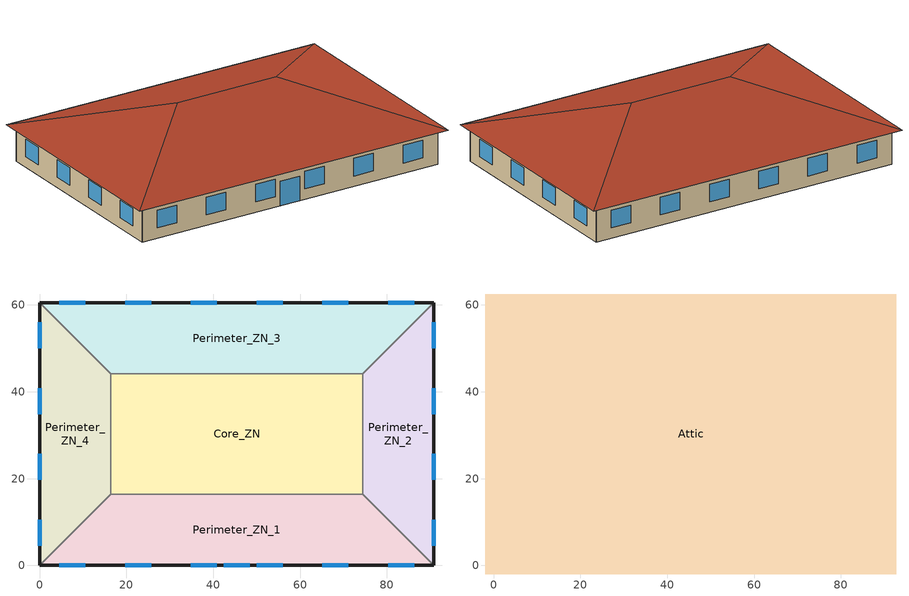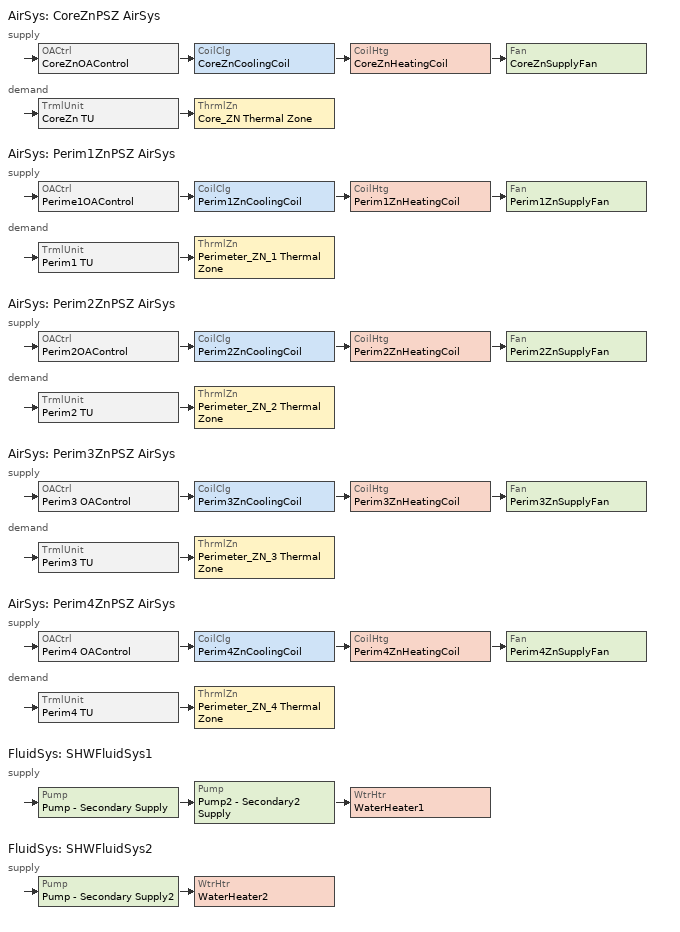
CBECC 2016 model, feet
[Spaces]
Perimeter_ZN_1
 floor ground (Base_CZ12-SlabOnOrBelowGradeF073): 74.44,16.4 90.85,0 0,0 16.4,16.4 z0
 wall outside (Base_CZ12-NonresMetalFrameWallU062): 0,0 90.85,0 z0:10.01
 wall to Perimeter_ZN_2 (NACM_Interior Wall): 90.85,0 74.44,16.4 z0:10.01
 wall to Core_ZN (NACM_Interior Wall): 74.44,16.4 16.4,16.4 z0:10.01
 wall to Perimeter_ZN_4 (NACM_Interior Wall): 16.4,16.4 0,0 z0:10.01
 window (Base_AllCZ_FixedWindowU36): 4.56,0 10.56,0 / 65.12,0 71.13,0 / 50,0 56,0 / 80.28,0 86.29,0 / 19.72,0 25.72,0 / 34.84,0 40.85,0 z2.95:7.95; 42.42,0 48.43,0 z0:7
Perimeter_ZN_2
 floor ground (Base_CZ12-SlabOnOrBelowGradeF073): 90.85,60.56 90.85,0 74.44,16.4 74.44,44.16 z0
 wall outside (Base_CZ12-NonresMetalFrameWallU062): 90.85,0 90.85,60.56 z0:10.01
 wall to Perimeter_ZN_3 (NACM_Interior Wall): 90.85,60.56 74.44,44.16 z0:10.01
 wall to Core_ZN (NACM_Interior Wall): 74.44,44.16 74.44,16.4 z0:10.01
 window (Base_AllCZ_FixedWindowU36): 90.85,34.84 90.85,40.85 / 90.85,50 90.85,56 / 90.85,19.72 90.85,25.72 / 90.85,4.56 90.85,10.56 z2.95:7.95
Core_ZN
 floor ground (Base_CZ12-SlabOnOrBelowGradeF073): 74.44,44.16 74.44,16.4 16.4,16.4 16.4,44.16 z0
 wall to Perimeter_ZN_3 (NACM_Interior Wall): 74.44,44.16 16.4,44.16 z0:10.01
 wall to Perimeter_ZN_4 (NACM_Interior Wall): 16.4,44.16 16.4,16.4 z0:10.01
Perimeter_ZN_3
 floor ground (Base_CZ12-SlabOnOrBelowGradeF073): 90.85,60.56 74.44,44.16 16.4,44.16 0,60.56 z0
 wall outside (Base_CZ12-NonresMetalFrameWallU062): 90.85,60.56 0,60.56 z0:10.01
 wall to Perimeter_ZN_4 (NACM_Interior Wall): 0,60.56 16.4,44.16 z0:10.01
 window (Base_AllCZ_FixedWindowU36): 25.72,60.56 19.72,60.56 / 71.13,60.56 65.12,60.56 / 86.29,60.56 80.28,60.56 / 10.56,60.56 4.56,60.56 / 56,60.56 50,60.56 / 40.85,60.56 34.84,60.56 z2.95:7.95
Perimeter_ZN_4
 floor ground (Base_CZ12-SlabOnOrBelowGradeF073): 0,60.56 16.4,44.16 16.4,16.4 0,0 z0
 wall outside (Base_CZ12-NonresMetalFrameWallU062): 0,60.56 0,0 z0:10.01
 window (Base_AllCZ_FixedWindowU36): 0,56 0,50 / 0,40.85 0,34.84 / 0,10.56 0,4.56 / 0,25.72 0,19.72 z2.95:7.95
Attic
 floor outside (Base_CZ12-NonresOtherFloorU071): 92.81,62.53 90.85,60.56 0,60.56 -1.97,62.53 z10.01; 92.81,62.53 92.81,-1.97 90.85,0 90.85,60.56 z10.01; -1.97,62.53 0,60.56 0,0 -1.97,-1.97 z10.01; 90.85,0 92.81,-1.97 -1.97,-1.97 0,0 z10.01
 floor to Core_ZN (NACM_Drop Ceiling): 74.44,44.16 74.44,16.4 16.4,16.4 16.4,44.16 z10.01
 floor to Perimeter_ZN_2 (NACM_Drop Ceiling): 90.85,60.56 90.85,0 74.44,16.4 74.44,44.16 z10.01
 floor to Perimeter_ZN_4 (NACM_Drop Ceiling): 0,60.56 16.4,44.16 16.4,16.4 0,0 z10.01
 floor to Perimeter_ZN_1 (NACM_Drop Ceiling): 74.44,16.4 90.85,0 0,0 16.4,16.4 z10.01
 floor to Perimeter_ZN_3 (NACM_Drop Ceiling): 90.85,60.56 74.44,44.16 16.4,44.16 0,60.56 z10.01
 roof outside (Base_CZ12-SteepNonresWoodFramingAndOtherRoofU039): 60.56,30.28,20.77 92.81,62.53,10.01 -1.97,62.53,10.01 30.28,30.28,20.77; 30.28,30.28,20.77 -1.97,62.53,10.01 -1.97,-1.97,10.01; 60.56,30.28,20.77 92.81,-1.97,10.01 92.81,62.53,10.01; 30.28,30.28,20.77 -1.97,-1.97,10.01 92.81,-1.97,10.01 60.56,30.28,20.77
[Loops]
AirSys 'CoreZnPSZ AirSys'
 supply: OACtrl 'CoreZnOAControl' > CoilClg 'CoreZnCoolingCoil' > CoilHtg 'CoreZnHeatingCoil' > Fan 'CoreZnSupplyFan'
 demand: TrmlUnit 'CoreZn TU' > ThrmlZn 'Core_ZN Thermal Zone'
AirSys 'Perim1ZnPSZ AirSys'
 supply: OACtrl 'Perime1OAControl' > CoilClg 'Perim1ZnCoolingCoil' > CoilHtg 'Perim1ZnHeatingCoil' > Fan 'Perim1ZnSupplyFan'
 demand: TrmlUnit 'Perim1 TU' > ThrmlZn 'Perimeter_ZN_1 Thermal Zone'
AirSys 'Perim2ZnPSZ AirSys'
 supply: OACtrl 'Perim2OAControl' > CoilClg 'Perim2ZnCoolingCoil' > CoilHtg 'Perim2ZnHeatingCoil' > Fan 'Perim2ZnSupplyFan'
 demand: TrmlUnit 'Perim2 TU' > ThrmlZn 'Perimeter_ZN_2 Thermal Zone'
AirSys 'Perim3ZnPSZ AirSys'
 supply: OACtrl 'Perim3 OAControl' > CoilClg 'Perim3ZnCoolingCoil' > CoilHtg 'Perim3ZnHeatingCoil' > Fan 'Perim3ZnSupplyFan'
 demand: TrmlUnit 'Perim3 TU' > ThrmlZn 'Perimeter_ZN_3 Thermal Zone'
AirSys 'Perim4ZnPSZ AirSys'
 supply: OACtrl 'Perim4 OAControl' > CoilClg 'Perim4ZnCoolingCoil' > CoilHtg 'Perim4ZnHeatingCoil' > Fan 'Perim4ZnSupplyFan'
 demand: TrmlUnit 'Perim4 TU' > ThrmlZn 'Perimeter_ZN_4 Thermal Zone'
FluidSys 'SHWFluidSys1'
 supply: Pump 'Pump - Secondary Supply' > Pump 'Pump2 - Secondary2 Supply' > WtrHtr 'WaterHeater1'
FluidSys 'SHWFluidSys2'
 supply: Pump 'Pump - Secondary Supply2' > WtrHtr 'WaterHeater2'
[Proj]
020012-OffSml-CECStd: ZipCode=95814
[Bldg]
Small Office: FuncClassMthd=AreaCategoryMethod; TotStoryCnt=1; AboveGrdStoryCnt=1
[ConsAssm]
Base_CZ12-SlabOnOrBelowGradeF073: CompatibleSurfType=UndergroundFloor; SlabType=UnheatedSlabOnGrade; MatRef[1]=Concrete - 140 lb/ft3 - 6 in.
Base_CZ12-NonresMetalFrameWallU062: CompatibleSurfType=ExteriorWall; MatRef[1]=Stucco - 7/8 in.; MatRef[2]=Compliance Insulation R13.99; MatRef[3]=Air - Metal Wall Framing - 16 or 24 in. OC; MatRef[4]=Gypsum Board - 1/2 in.
NACM_Interior Wall: CompatibleSurfType=InteriorWall; MatRef[1]=Gypsum Board - 5/8 in.; MatRef[2]=Air - Metal Wall Framing - 16 or 24 in. OC; MatRef[3]=Gypsum Board - 5/8 in.
Base_CZ12-SteepNonresWoodFramingAndOtherRoofU039: CompatibleSurfType=Roof; MatRef[1]=Metal Standing Seam - 1/16 in.; MatRef[2]=Compliance Insulation R24.86; CRRCInitialRefl=0.2; CRRCAgedRefl=0.2; CRRCInitialEmit=0.85; CRRCAgedEmit=0.85; CRRCProdID=XXXX-XXXX
Base_CZ12-NonresOtherFloorU071: CompatibleSurfType=ExteriorFloor; MatRef[1]=Compliance Insulation R9.83; MatRef[2]=Plywood - 5/8 in.; MatRef[3]=Carpet - 3/4 in.
NACM_Drop Ceiling: CompatibleSurfType=InteriorFloor; MatRef[1]=Acoustic Tile - 3/4 in.
[Mat]
Name | CodeCat | CodeItem
Concrete - 140 lb/ft3 - 6 in. | Concrete | Concrete - 140 lb/ft3 - 6 in.
Stucco - 7/8 in. | Plastering Materials | Stucco - 7/8 in.
Compliance Insulation R13.99 | Insulation Board | Compliance Insulation R13.99
Air - Metal Wall Framing - 16 or 24 in. OC | Air | Air - Metal Wall Framing - 16 or 24 in. OC
Gypsum Board - 1/2 in. | Bldg Board and Siding | Gypsum Board - 1/2 in.
Gypsum Board - 5/8 in. | Bldg Board and Siding | Gypsum Board - 5/8 in.
Metal Standing Seam - 1/16 in. | Roofing | Metal Standing Seam - 1/16 in.
Compliance Insulation R24.86 | Insulation Board | Compliance Insulation R24.86
Compliance Insulation R9.83 | Insulation Board | Compliance Insulation R9.83
Plywood - 5/8 in. | Bldg Board and Siding | Plywood - 5/8 in.
Carpet - 3/4 in. | Finish Materials | Carpet - 3/4 in.
Acoustic Tile - 3/4 in. | Finish Materials | Acoustic Tile - 3/4 in.
[FenCons]
Base_AllCZ_FixedWindowU36: FenType=VerticalFenestration; FenProdType=FixedWindow; AssmContext=Manufactured; CertificationMthd=NFRCRated; SHGC=0.25; UFactor=0.36; VT=0.42
[Story]
Building Story 1
[Spc] Story=Building Story 1
Name | ThrmlZnRef | Vol | SpcFuncDefaultsRef | SpcFunc | PriSide100PctControlled | SecSide100PctControlled | SHWFluidSegRef | CommRfrgEPD | CondgType
Perimeter_ZN_1 | Perimeter_ZN_1 Thermal Zone | 12219.7 | Office Defaults | Office (Greater than 250 square feet in floor area) | 1 | 1 | SHWSupply2
Perimeter_ZN_2 | Perimeter_ZN_2 Thermal Zone | 7248.87 | Office Defaults | Office (Greater than 250 square feet in floor area) | 1 | 1 | SHWSupply2
Perimeter_ZN_3 | Perimeter_ZN_3 Thermal Zone | 12219.7 | Office Defaults | Office (Greater than 250 square feet in floor area) | 1 | 1 | SHWSupply1
Perimeter_ZN_4 | Perimeter_ZN_4 Thermal Zone | 7248.87 | Office Defaults | Office (Greater than 250 square feet in floor area) | 1 | 1 | SHWSupply1
Core_ZN | Core_ZN Thermal Zone | 16119.6 | Office Defaults | Office (Greater than 250 square feet in floor area) |  |  | SHWSupply1 | 0
Attic | Attic Thermal Zone | 28195.7 |  | Unoccupied-Exclude from Gross Floor Area |  | 0 |  |  | IndirectlyConditioned
[ThrmlZn]
Name | Type | PriAirCondgSysRef[1] | ClgTstatSchRef | HtgTstatSchRef
Attic Thermal Zone | Unconditioned
Core_ZN Thermal Zone | Conditioned | CoreZnPSZ AirSys | Office ClgSetPt | Office HtgSetPt
Perimeter_ZN_1 Thermal Zone | Conditioned | Perim1ZnPSZ AirSys | Office ClgSetPt | Office HtgSetPt
Perimeter_ZN_2 Thermal Zone | Conditioned | Perim2ZnPSZ AirSys | Office ClgSetPt | Office HtgSetPt
Perimeter_ZN_3 Thermal Zone | Conditioned | Perim3ZnPSZ AirSys | Office ClgSetPt | Office HtgSetPt
Perimeter_ZN_4 Thermal Zone | Conditioned | Perim4ZnPSZ AirSys | Office ClgSetPt | Office HtgSetPt
[AirSys] Type=SZAC
Name | CtrlZnRef | ClgDsgnSupAirTemp
CoreZnPSZ AirSys | Core_ZN Thermal Zone | 60
Perim1ZnPSZ AirSys | Perimeter_ZN_1 Thermal Zone
Perim2ZnPSZ AirSys | Perimeter_ZN_2 Thermal Zone
Perim3ZnPSZ AirSys | Perimeter_ZN_3 Thermal Zone
Perim4ZnPSZ AirSys | Perimeter_ZN_4 Thermal Zone
[AirSeg]
Name | Sys | Type
CoreZnSysSupply AirSeg | CoreZnPSZ AirSys | Supply
CoreZnSysReturnAirSeg | CoreZnPSZ AirSys | Return
Perim1ZnSysSupply AirSeg | Perim1ZnPSZ AirSys | Supply
Perim1ZnSysReturn AirSeg | Perim1ZnPSZ AirSys | Return
Perim2ZnSysSupply AirSeg | Perim2ZnPSZ AirSys | Supply
Perim2ZnSysReturnAirSeg | Perim2ZnPSZ AirSys | Return
Perim3ZnSysSupply AirSeg | Perim3ZnPSZ AirSys | Supply
Perim3ZnSysReturn AirSeg | Perim3ZnPSZ AirSys | Return
Perim4ZnSysSupplyAirSeg | Perim4ZnPSZ AirSys | Supply
Perim4ZnSysReturnAirSeg | Perim4ZnPSZ AirSys | Return
[CoilClg] Type=DirectExpansion; FuelSrc=Electric; DXSEER=13; CndsrType=Air
Name | Sys | CapTotNetRtd
CoreZnCoolingCoil | CoreZnPSZ AirSys | 31290.9
Perim1ZnCoolingCoil | Perim1ZnPSZ AirSys | 33474
Perim2ZnCoolingCoil | Perim2ZnPSZ AirSys | 20439
Perim3ZnCoolingCoil | Perim3ZnPSZ AirSys | 35309
Perim4ZnCoolingCoil | Perim4ZnPSZ AirSys | 24732
[CoilHtg]
Name | Sys | Type | FluidSegInRef | FluidSegOutRef | CapTotGrossRtd | FuelSrc
CoreZnHeatingCoil | CoreZnPSZ AirSys | HotWater | Secondary Supply | Secondary Return | 45000
Perim1ZnHeatingCoil | Perim1ZnPSZ AirSys | HotWater | Secondary2 Supply | Secondary2 Return | 45000
Perim2ZnHeatingCoil | Perim2ZnPSZ AirSys | HotWater | Secondary Supply2 | Secondary Return2 | 45000
Perim3ZnHeatingCoil | Perim3ZnPSZ AirSys | Furnace |  |  | 40884 | Gas
Perim4ZnHeatingCoil | Perim4ZnPSZ AirSys | Furnace |  |  | 29849 | Gas
[Fan] CtrlMthd=ConstantVolume; ModelingMthd=BrakeHorsePower; MtrEff=0.855
Name | Sys | FlowCap | MtrBHP | MtrHP
CoreZnSupplyFan | CoreZnPSZ AirSys | 1126 | 0.887 | 1
Perim1ZnSupplyFan | Perim1ZnPSZ AirSys | 1204 | 0.948817 | 1
Perim2ZnSupplyFan | Perim2ZnPSZ AirSys | 707 | 0.557311 | 0.75
Perim3ZnSupplyFan | Perim3ZnPSZ AirSys | 1035 | 0.815201 | 1
Perim4ZnSupplyFan | Perim4ZnPSZ AirSys | 797 | 0.627649 | 0.75
[TrmlUnit] Type=Uncontrolled
Name | Sys | ZnServedRef | PriAirSegRef
CoreZn TU | CoreZnPSZ AirSys | Core_ZN Thermal Zone | CoreZnSysSupply AirSeg
Perim1 TU | Perim1ZnPSZ AirSys | Perimeter_ZN_1 Thermal Zone | Perim1ZnSysSupply AirSeg
Perim2 TU | Perim2ZnPSZ AirSys | Perimeter_ZN_2 Thermal Zone | Perim2ZnSysSupply AirSeg
Perim3 TU | Perim3ZnPSZ AirSys | Perimeter_ZN_3 Thermal Zone | Perim3ZnSysSupply AirSeg
Perim4 TU | Perim4ZnPSZ AirSys | Perimeter_ZN_4 Thermal Zone | Perim4ZnSysSupplyAirSeg
[OACtrl]
Name | Sys | AirSegSupRef | AirSegRetRef
CoreZnOAControl | CoreZnPSZ AirSys | CoreZnSysSupply AirSeg | CoreZnSysReturnAirSeg
Perime1OAControl | Perim1ZnPSZ AirSys | Perim1ZnSysSupply AirSeg | Perim1ZnSysReturn AirSeg
Perim2OAControl | Perim2ZnPSZ AirSys | Perim2ZnSysSupply AirSeg | Perim2ZnSysReturnAirSeg
Perim3 OAControl | Perim3ZnPSZ AirSys | Perim3ZnSysSupply AirSeg | Perim3ZnSysReturn AirSeg
Perim4 OAControl | Perim4ZnPSZ AirSys | Perim4ZnSysSupplyAirSeg | Perim4ZnSysReturnAirSeg
[FluidSys] Type=ServiceHotWater
Name | DsgnSupWtrTemp
SHWFluidSys1 | 145
SHWFluidSys2 | 175
[FluidSeg]
Name | Sys | Type | Src | PriSegRef
SHWSupply1 | SHWFluidSys1 | PrimarySupply
SHWMakeup1 | SHWFluidSys1 | MakeupFluid | MunicipalWater
Secondary Supply; Secondary2 Supply | SHWFluidSys1 | SecondarySupply |  | SHWSupply1
Secondary Return; Secondary2 Return | SHWFluidSys1 | SecondaryReturn |  | SHWMakeup1
SHWSupply2 | SHWFluidSys2 | PrimarySupply
SHWMakeup2 | SHWFluidSys2 | MakeupFluid | MunicipalWater
Secondary Supply2 | SHWFluidSys2 | SecondarySupply |  | SHWSupply2
Secondary Return2 | SHWFluidSys2 | SecondaryReturn |  | SHWMakeup2
[WtrHtr]
Name | Sys | FluidSegOutRef | FluidSegMakeupRef | StorCap | CapRtd | StdbyLossFrac
WaterHeater1 | SHWFluidSys1 | SHWSupply1 | SHWMakeup1 | 50 | 100000
WaterHeater2 | SHWFluidSys2 | SHWSupply2 | SHWMakeup2 | 1 | 300000 | 0.0001
[Pump] TotHd=20; MtrEff=0.855; ImpellerEff=0.7; MtrHP=0.083
Name | Sys | OperCtrl | FlowCap
Pump - Secondary Supply | SHWFluidSys1 | OnDemand | 6
Pump2 - Secondary2 Supply | SHWFluidSys1 |  | 3
Pump - Secondary Supply2 | SHWFluidSys2 | OnDemand | 6
[SpcFuncDefaults]
Office Defaults: SpcFunc=Office (Greater than 250 square feet in floor area); OccSchRef=Office Occupancy; IntLtgRegSchRef=Office Lights; RecptSchRef=Office Receptacle; ProcElecSchRef=Office Receptacle; CommRfrgEqpSchRef=Office Receptacle; ElevSchRef=Office Elevator; ProcGasSchRef=Office Receptacle; HotWtrHtgSchRef=Office ServiceHotWater
[Sch]
Name | Type | EndMonth[1] | EndDay[1] | SchWeekRef[1]
Office Occupancy | Fraction | 12 | 31 | OfficeOccupancyWk
Office Receptacle | Fraction | 12 | 31 | OfficeReceptacleWk
Office ServiceHotWater | Fraction | 12 | 31 | OfficeServiceHotWaterWk
Office Elevator | Fraction |  |  | OfficeElevatorWk
Office Lights | Fraction | 12 | 31 | OfficeLightsWk
Office ClgSetPt | Temperature | 12 | 31 | OfficeClgSetPtWk
Office HtgSetPt | Temperature | 12 | 31 | OfficeHtgSetPtWk
[SchWeek]
Name | Type | SchDaySunRef | SchDayMonRef | SchDayTueRef | SchDayWedRef | SchDayThuRef | SchDayFriRef | SchDaySatRef | SchDayHolRef | SchDayClgDDRef | SchDayHtgDDRef | SchDayWDRef
OfficeOccupancyWk | Fraction | OfficeOccupancySun | OfficeOccupancyWD | OfficeOccupancyWD | OfficeOccupancyWD | OfficeOccupancyWD | OfficeOccupancyWD | OfficeOccupancySat | OfficeOccupancySun | OnDay | OffDay
OfficeReceptacleWk | Fraction | OfficeReceptacleSun | OfficeReceptacleWD | OfficeReceptacleWD | OfficeReceptacleWD | OfficeReceptacleWD | OfficeReceptacleWD | OfficeReceptacleSat | OfficeReceptacleSun | OnDay | OffDay
OfficeServiceHotWaterWk | Fraction | OfficeServiceHotWaterSun | OfficeServiceHotWaterWD | OfficeServiceHotWaterWD | OfficeServiceHotWaterWD | OfficeServiceHotWaterWD | OfficeServiceHotWaterWD | OfficeServiceHotWaterSat | OfficeServiceHotWaterSun | OnDay | OffDay
OfficeElevatorWk | Fraction | OfficeElevatorSun |  |  |  |  |  | OfficeElevatorSat |  |  |  | OfficeElevatorWD
OfficeLightsWk | Fraction | OfficeLightsSun | OfficeLightsWD | OfficeLightsWD | OfficeLightsWD | OfficeLightsWD | OfficeLightsWD | OfficeLightsSat | OfficeLightsSun | OnDay | OffDay
OfficeClgSetPtWk | Temperature | OfficeClgSetPtSun | OfficeClgSetPtWD | OfficeClgSetPtWD | OfficeClgSetPtWD | OfficeClgSetPtWD | OfficeClgSetPtWD | OfficeClgSetPtSat | OfficeClgSetPtSun | OfficeClgSetPtWD | OfficeClgSetPtWD
OfficeHtgSetPtWk | Temperature | OfficeHtgSetPtSun | OfficeHtgSetPtWD | OfficeHtgSetPtWD | OfficeHtgSetPtWD | OfficeHtgSetPtWD | OfficeHtgSetPtWD | OfficeHtgSetPtSat | OfficeHtgSetPtSun | OfficeHtgSetPtWD | OfficeHtgSetPtWD
[SchDay]
Name | Type | Hr
OfficeOccupancySun | Fraction | ( 0, 0, 0, 0, 0, 0, 0.05, 0.05, 0.05, 0.05, 0.05, 0.05, 0.05, 0.05, 0.05, 0.05, 0.05, 0.05, 0, 0, 0, 0, 0, 0 )
OfficeOccupancyWD | Fraction | ( 0, 0, 0, 0, 0, 0, 0.1, 0.2, 0.95, 0.95, 0.95, 0.95, 0.5, 0.95, 0.95, 0.95, 0.95, 0.3, 0.1, 0.1, 0.1, 0.1, 0.05, 0.05 )
OfficeOccupancySat | Fraction | ( 0, 0, 0, 0, 0, 0, 0.1, 0.1, 0.3, 0.3, 0.3, 0.3, 0.1, 0.1, 0.1, 0.1, 0.1, 0.05, 0.05, 0, 0, 0, 0, 0 )
OfficeReceptacleSun; OfficeLightsSun | Fraction | ( 0.05, 0.05, 0.05, 0.05, 0.05, 0.05, 0.05, 0.05, 0.05, 0.05, 0.05, 0.05, 0.05, 0.05, 0.05, 0.05, 0.05, 0.05, 0.05, 0.05, 0.05, 0.05, 0.05, 0.05 )
OfficeReceptacleWD | Fraction | ( 0.05, 0.05, 0.05, 0.05, 0.05, 0.1, 0.1, 0.3, 0.9, 0.9, 0.9, 0.9, 0.9, 0.9, 0.9, 0.9, 0.9, 0.5, 0.3, 0.3, 0.2, 0.2, 0.1, 0.05 )
OfficeReceptacleSat; OfficeLightsSat | Fraction | ( 0.05, 0.05, 0.05, 0.05, 0.05, 0.05, 0.1, 0.1, 0.3, 0.3, 0.3, 0.3, 0.15, 0.15, 0.15, 0.15, 0.15, 0.05, 0.05, 0.05, 0.05, 0.05, 0.05, 0.05 )
OfficeServiceHotWaterSun | Fraction | ( 0.04, 0.04, 0.04, 0.04, 0.04, 0.07, 0.04, 0.04, 0.04, 0.04, 0.04, 0.06, 0.06, 0.09, 0.06, 0.04, 0.04, 0.04, 0.04, 0.04, 0.04, 0.07, 0.04, 0.04 )
OfficeServiceHotWaterWD | Fraction | ( 0.05, 0.05, 0.05, 0.05, 0.05, 0.08, 0.07, 0.19, 0.35, 0.38, 0.39, 0.47, 0.57, 0.54, 0.34, 0.33, 0.44, 0.26, 0.21, 0.15, 0.17, 0.08, 0.05, 0.05 )
OfficeServiceHotWaterSat | Fraction | ( 0.05, 0.05, 0.05, 0.05, 0.05, 0.08, 0.07, 0.11, 0.15, 0.21, 0.19, 0.23, 0.2, 0.19, 0.15, 0.12, 0.14, 0.07, 0.07, 0.07, 0.07, 0.09, 0.05, 0.05 )
OfficeElevatorWD | Fraction | ( 0, 0, 0, 0, 0, 0, 0, 0.35, 0.69, 0.43, 0.37, 0.43, 0.58, 0.48, 0.37, 0.37, 0.46, 0.62, 0.2, 0.12, 0.04, 0.04, 0, 0 )
OfficeElevatorSat | Fraction | ( 0, 0, 0, 0, 0, 0, 0, 0.16, 0.14, 0.21, 0.18, 0.25, 0.21, 0.13, 0.08, 0.04, 0.05, 0.06, 0, 0, 0, 0, 0, 0 )
OfficeElevatorSun; OffDay | Fraction | ( 0, 0, 0, 0, 0, 0, 0, 0, 0, 0, 0, 0, 0, 0, 0, 0, 0, 0, 0, 0, 0, 0, 0, 0 )
OfficeLightsWD | Fraction | ( 0.05, 0.05, 0.05, 0.05, 0.05, 0.1, 0.1, 0.3, 0.65, 0.65, 0.65, 0.65, 0.65, 0.65, 0.65, 0.65, 0.65, 0.35, 0.3, 0.3, 0.2, 0.2, 0.1, 0.05 )
OnDay | Fraction | ( 1, 1, 1, 1, 1, 1, 1, 1, 1, 1, 1, 1, 1, 1, 1, 1, 1, 1, 1, 1, 1, 1, 1, 1 )
OfficeClgSetPtSun | Temperature | ( 85, 85, 85, 85, 85, 85, 85, 85, 85, 85, 85, 85, 85, 85, 85, 85, 85, 85, 85, 85, 85, 85, 85, 85 )
OfficeClgSetPtWD | Temperature | ( 85, 85, 85, 85, 85, 75, 75, 75, 75, 75, 75, 75, 75, 75, 75, 75, 75, 75, 75, 75, 75, 75, 75, 75 )
OfficeClgSetPtSat | Temperature | ( 85, 85, 85, 85, 85, 75, 75, 75, 75, 75, 75, 75, 75, 75, 75, 75, 75, 75, 75, 85, 85, 85, 85, 85 )
OfficeHtgSetPtSun | Temperature | ( 60, 60, 60, 60, 60, 60, 60, 60, 60, 60, 60, 60, 60, 60, 60, 60, 60, 60, 60, 60, 60, 60, 60, 60 )
OfficeHtgSetPtWD | Temperature | ( 60, 60, 60, 60, 60, 70, 70, 70, 70, 70, 70, 70, 70, 70, 70, 70, 70, 70, 70, 70, 70, 70, 70, 70 )
OfficeHtgSetPtSat | Temperature | ( 60, 60, 60, 60, 60, 70, 70, 70, 70, 70, 70, 70, 70, 70, 70, 70, 70, 70, 70, 60, 60, 60, 60, 60 )
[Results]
End Use | Proposed Design Site (MWh) | Proposed Design Site (MBtu) | Proposed Design TDV (kBtu/ft²-yr) | Standard Design Site (MWh) | Standard Design Site (MBtu) | Standard Design TDV (kBtu/ft²-yr) | Compliance TDV Margin (kBtu/ft²-yr)
Space Heating | -- | 11.1 | 3.40 | -- | 11.1 | 3.40 | --
Space Cooling | 8.8 | -- | 68.26 | 8.8 | -- | 68.26 | --
Indoor Fans | 21.1 | -- | 85.55 | 21.1 | -- | 85.54 | -0.01
Heat Rejection | -- | -- | -- | -- | -- | -- | --
Pumps & Misc. | 0.1 | -- | 0.28 | 0.1 | -- | 0.34 | 0.06
Domestic Hot Water | -- | 29.2 | 8.05 | -- | 29.1 | 8.02 | -0.03
Indoor Lighting | 6.8 | -- | 29.83 | 6.8 | -- | 29.83 | --
COMPLIANCE TOTAL | 36.8 | 40.3 | 195.37 | 36.8 | 40.2 | 195.39 | 0.02
Receptacle | 23.6 | -- | 106.83 | 23.6 | -- | 106.83 | 
Process | -- | -- | -- | -- | -- | -- | 
Other Ltg | -- | -- | -- | -- | -- | -- | 
Process Motors | -- | -- | -- | -- | -- | -- | 
TOTAL | 60.4 | 40.3 | 302.20 | 60.4 | 40.2 | 302.22 | 
PASS
